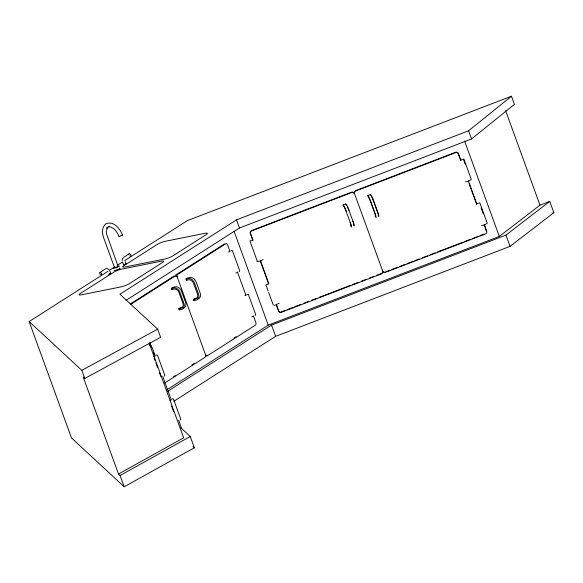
<?xml version="1.0" encoding="UTF-8"?>
<svg xmlns="http://www.w3.org/2000/svg" width="583" height="583" viewBox="0 0 583 583"><rect width="100%" height="100%" fill="white"/><g stroke="black" fill="none" stroke-linecap="round" stroke-linejoin="round"><path stroke-width="0.87" d="M122.175 260.506L122.474 258.757L123.275 257.708L129.492 253.612L131.007 254.669L131.022 255.624L130.417 256.148L129.543 255.922M181.459 428.418L178.646 420.11M108.489 274.36L110.814 273.66L109.852 271.008M122.51 262.284L123.698 264.66M125.148 261.541L126.023 263.961L123.472 264.937M239.241 271.627L239.795 270.935L232.391 250.588L231.108 250.61M164.297 376.144L164.858 375.452L157.454 355.105L156.171 355.127M263.144 259.53L260.754 260.907L257.088 261.643M255.186 315.447L255.748 314.754L248.343 294.408L247.061 294.43M180.249 419.964L180.81 419.272L173.406 398.932L172.116 398.947M279.089 303.349L274.323 305.448M100.181 272.312L99.576 272.829L99.591 273.791L101.099 274.848L101.712 274.323L101.69 273.369L100.181 272.312L105.822 268.712L107.039 268.515L109.006 269.557M128.887 254.13L129.492 253.612M181.065 427.988L190.255 436.507L194.358 447.773L124.186 486.776L120.083 475.509L118.502 474.037L83.18 377.004L84.768 378.469L160.609 337.295L157.65 329.155L119.93 294.226L236.509 219.857L468.586 130.789L511.466 96.224L514.432 104.364L471.545 138.929L239.467 227.997L125.964 300.405M166.716 389.896L268.246 325.125L499.31 236.45L539.989 205.143L549.747 201.397L553.85 212.664L510.045 246.376L275.621 336.347L173.858 401.264M167.467 391.463L271.518 325.081L505.942 235.109L549.747 201.397M114.45 267.313L113.357 268.114L116.053 267.859L119.355 266.139L117.336 266.242M114.552 267.721L118.152 266.54L106.558 234.002L106.317 231.385L107.403 227.283L106.74 228.237L107.942 227.079L109.495 226.576L108.307 226.568C113.736 226.78 117.205 232.078 119.041 236.64L122.51 235.131C120.178 228.755 113.678 220.666 106.084 223.683C101.661 226.925 101.952 233.222 103.687 237.864L114.552 267.721L115.208 267.24M124.186 486.776L71.534 438.008L29.15 321.568L107.921 271.321M109.451 270.344L114.8 266.927M117.096 265.462L122.445 262.051M124.74 260.586L187.449 220.578L511.466 96.224M130.3 303.962L173.763 276.233A2.121 1.326 78.7 0 1 175.126 276.568M130.395 304.61L175.381 275.905A2.121 1.326 78.7 0 1 177.261 277.122L205.456 354.588A2.121 1.326 78.7 0 1 205.005 357.292L164.588 383.075M171.344 288.359L173.676 287.893A5.662 4.285 57.5 0 1 179.885 292.236L183.929 303.349A5.662 4.285 57.5 0 1 181.51 309.42L179.185 309.886L178.806 308.669L181.007 308.232A4.504 3.411 57.5 0 0 182.945 303.357L179.01 292.557A4.504 3.411 57.5 0 0 174.033 289.066L171.832 289.511L171.344 288.359L172.976 287.317L175.308 286.851A5.662 4.285 57.5 0 1 181.517 291.194L185.562 302.307A5.662 4.285 57.5 0 1 183.142 308.378M185.955 279.038L188.28 278.572A5.662 4.285 57.5 0 1 194.489 282.915L198.533 294.029A5.662 4.285 57.5 0 1 196.121 300.099L193.789 300.573L193.308 299.422L195.509 298.977A4.504 3.411 57.5 0 0 197.448 294.102L193.512 283.302A4.504 3.411 57.5 0 0 188.535 279.818L186.334 280.255L185.955 279.038L187.588 277.996L189.912 277.53A5.662 4.285 57.5 0 1 196.121 281.873L200.166 292.987A5.662 4.285 57.5 0 1 197.754 299.057M171.832 289.511L172.765 288.913M186.334 280.255L187.034 279.811M178.806 308.669L180.439 307.627L182.639 307.19M193.308 299.422L194.941 298.379L197.141 297.935M179.185 309.886L180.271 309.194M193.789 300.573L194.875 299.873M244.926 295.435L246.004 294.743M173.647 376.589L175.17 375.612M191.945 364.914L194.234 363.449M205.719 356.126L207.242 355.156M233.929 338.125L236.217 336.668M119.041 236.64L119.726 236.224M118.502 474.037L183.66 437.818L149.27 343.343M120.083 475.509L190.255 436.507M29.15 321.568L81.802 370.336L157.65 329.155M121.024 235.612L122.51 235.131M350.113 222.174A4.504 0.415 69 0 1 350.951 225.723L350.521 225.322L351.323 226.962A5.662 0.525 69 0 0 350.281 222.546L346.185 211.374A4.504 0.415 69 0 0 343.977 206.557L343.03 205.005L345.785 203.948L346.244 204.378A5.662 0.525 69 0 1 348.991 210.376L353.036 221.482A5.662 0.525 69 0 1 354.078 225.905L353.619 225.475M367.691 195.538L368.15 195.968A5.662 0.525 69 0 1 370.897 201.966L374.942 213.079A5.662 0.525 69 0 1 375.991 217.495L375.007 215.921L375.445 216.322A4.504 0.415 69 0 0 374.607 212.773L370.679 201.973A4.504 0.415 69 0 0 368.471 197.163L367.691 195.538L370.445 194.482L370.912 194.911A5.662 0.525 69 0 1 373.659 200.909L377.704 212.015A5.662 0.525 69 0 1 378.746 216.439L378.287 216.009M276.349 304.406L278.769 311.052A2.121 2.07 -47.2 0 0 281.451 312.255L381.471 273.872A2.121 2.07 -47.2 0 0 382.732 271.153L354.53 193.687A2.121 2.07 -47.2 0 0 351.848 192.485L251.827 230.868A2.121 2.07 -47.2 0 0 250.573 233.586L252.993 240.232L252.672 239.941L249.932 240.99L257.336 261.337M252.672 239.941L250.253 233.287A2.121 2.07 -47.2 0 1 251.506 230.576L351.534 192.186A2.121 2.07 -47.2 0 1 354.209 193.388A2.121 2.07 -47.2 0 1 355.47 190.677L455.491 152.287A2.121 2.07 -47.2 0 1 458.172 153.489L460.592 160.143L463.339 159.086M260.397 260.579L268.945 284.059L268.625 283.761L265.884 284.81L268.042 290.749M469.461 183.915L469.14 183.616L476.544 203.963L479.284 202.913M153.322 356.694L155.289 355.936L152.09 347.446L149.233 344.626M281.13 311.956L285.371 310.331M287.062 309.682L293.001 307.401M294.692 306.753L300.624 304.479M304.02 303.175L308.254 301.549M311.643 300.245L316.729 298.299M319.273 297.323L350.638 285.284M352.336 284.635L358.268 282.354M361.657 281.057L365.898 279.425M369.287 278.127L373.521 276.502M376.917 275.198L381.151 273.573M385.939 271.736L390.18 270.111M391.871 269.455L397.803 267.182M399.501 266.533L405.433 264.252M407.131 263.603L413.063 261.322M414.761 260.674L418.995 259.049M422.384 257.744L427.47 255.791M430.014 254.822L435.1 252.869M437.644 251.892L463.077 242.134M464.768 241.479L470.7 239.205M472.398 238.556L478.33 236.275M480.028 235.627L484.262 234.002M552.152 213.32L553.85 212.664M169.923 400.266L171.234 399.763L162.693 376.283M109.334 273.959L110.814 273.66M235.831 273.019L237.157 272.618M251.783 316.839L253.109 316.438M228.434 251.958L230.052 251.637L227.632 244.984A2.121 1.326 78.7 0 0 225.752 243.774L177.713 274.418A2.121 1.326 78.7 0 0 177.261 277.122M465.577 181.838L468.674 181.109L471.312 179.426L463.9 159.079M481.529 225.657L484.619 224.929L487.257 223.245L479.853 202.906M125.505 263.968L126.023 263.961M117.759 266.402L118.152 266.54M119.479 268.085L120.142 268.311L119.049 269.113L114.807 270.512L114.144 270.286M460.592 160.143L460.913 160.434L458.493 153.788A2.121 2.07 -47.2 0 0 455.811 152.586L355.79 190.969A2.121 2.07 -47.2 0 0 354.53 193.687M476.544 203.963L476.865 204.261L468.317 180.781M485.406 227.734L484.233 225.089M346.739 205.5L345.785 203.948M343.03 205.005L343.489 205.435A5.662 0.525 69 0 1 346.236 211.432M193.046 446.556L194.358 447.773M505.599 110.661L539.989 205.143M468.586 130.789L471.545 138.929M505.942 235.109L510.045 246.376M464.615 141.115L499.31 236.45M463.645 159.939L465.19 164.173M481.135 208L483.3 213.932M484.269 224.608L486.688 231.254A2.121 2.07 -47.2 0 1 485.435 233.972L385.414 272.356A2.121 2.07 -47.2 0 1 382.732 271.153M485.348 228.142L486.368 230.963M377.361 211.716L373.433 200.916A4.504 0.415 69 0 0 371.779 196.988M260.382 261.126L268.625 283.761M276.335 304.938L278.448 310.761A2.121 2.07 -47.2 0 0 280.051 312.073M268.661 292.44L273.289 305.157M236.509 219.857L239.467 227.997M271.518 325.081L275.621 336.347M234.067 231.225L268.246 325.125M237.456 271.984L246.004 295.457M253.408 315.804L255.828 322.457A2.121 1.326 78.7 0 1 255.376 325.154L207.337 355.805A2.121 1.326 78.7 0 1 205.456 354.588M151.624 347.293L150.378 343.875A5.662 5.538 -47.2 0 0 149.714 342.607M153.489 352.424L154.422 354.981M150.246 344.313L151.179 346.878M154.072 357.955L154.998 360.498M155.923 363.041L157.468 367.283M159.319 372.369L160.864 376.603M171.57 406.016L173.727 411.948M81.802 370.336L84.768 378.469M370.445 194.482L370.795 195.699M224.812 243.986A2.121 1.326 78.7 0 0 224.134 244.095L176.095 274.746A2.121 1.326 78.7 0 0 175.607 275.38M352.875 221.117A4.504 0.415 69 0 1 353.713 224.666M377.616 212.438A4.504 0.415 69 0 1 378.199 215.265M382.499 271.94A2.121 2.07 -47.2 0 1 382.04 272.931M385.093 272.057A2.121 2.07 -47.2 0 1 384.008 272.174M347.293 206.389A4.504 0.415 69 0 1 348.94 210.317M113.751 272.181L80.17 293.606A6.1 1.122 -20 0 0 81.474 294.816L121.096 286.865A6.1 1.122 -20 0 0 129.113 283.783L162.693 262.357A6.1 1.122 -20 0 0 161.389 261.155L121.774 269.106A6.1 1.122 -20 0 0 113.751 272.181M157.403 244.335L123.822 265.753A6.1 1.122 -20 0 0 125.126 266.963L164.749 259.012A6.1 1.122 -20 0 0 172.772 255.937L206.353 234.512A6.1 1.122 -20 0 0 205.048 233.302L165.426 241.253A6.1 1.122 -20 0 0 157.403 244.335"/></g></svg>
